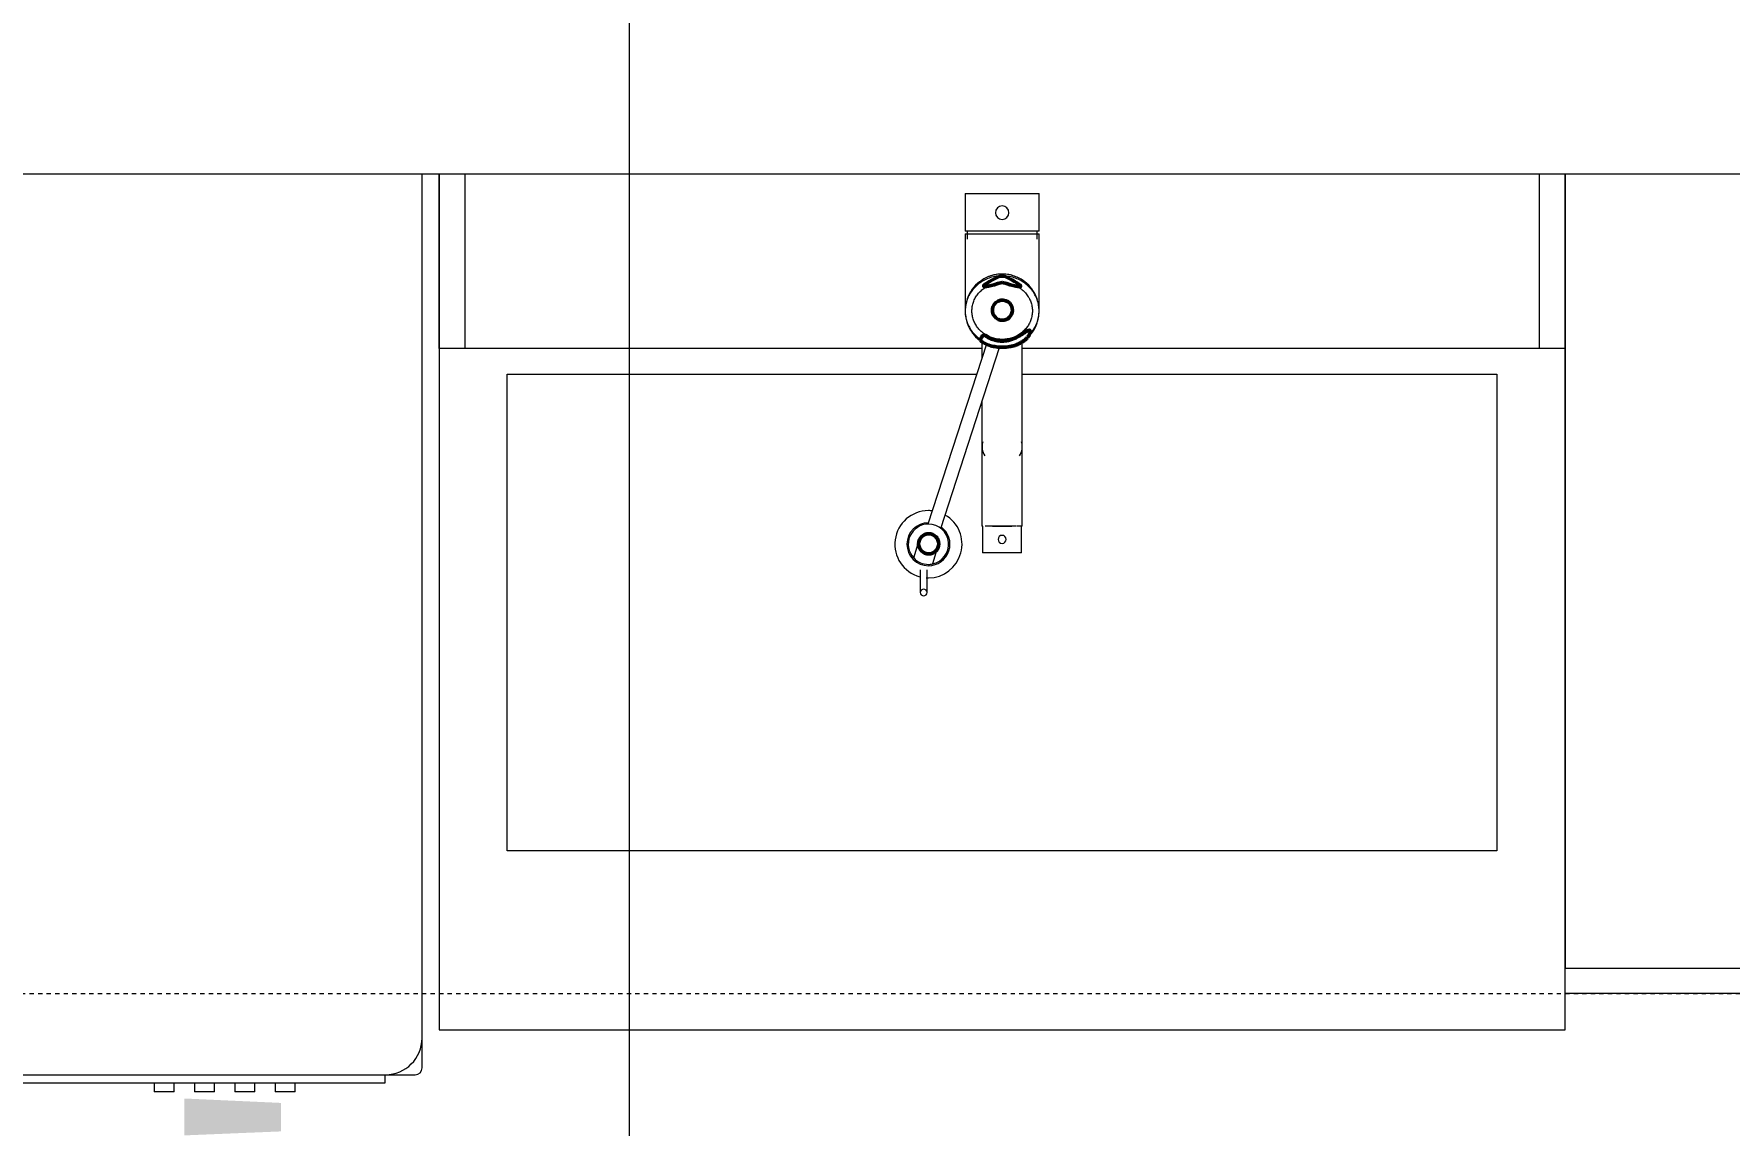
# Model space of a CAD drawing. Header units: inches. Extents: x -4266 to -1814, y 9706 to 12441.
# Drawn here: x -2236.85 to -2187.17, y 10645.98 to 10677.94 of the extents above; entities that cross this region are included whole.
import ezdxf

# ---------------------------------------------------------------- set-up
doc = ezdxf.new("R2010")
doc.units = ezdxf.units.IN
doc.header["$MEASUREMENT"] = 0
doc.linetypes.add('Dash', pattern=[0.25, 0.125, -0.125])
for name, color, linetype, lineweight in [('A-ANNO-DIMS', 211, 'Continuous', 9), ('A-ANNO-DIMS-96', 211, 'Continuous', 9), ('A-GENM-2', 7, 'Continuous', 9), ('A-GENM-3', 250, 'Continuous', 50), ('A-WALL-4', 10, 'Continuous', 13), ('P-SANR-FIXT-2', 7, 'Continuous', 9), ('Q-CASE-2', 7, 'Continuous', 9), ('Q-CASE-HDLN-1', 7, 'Dash', 9), ('Q-SPCQ-2', 7, 'Continuous', 9)]:
    doc.layers.add(name, color=color, linetype=linetype, lineweight=lineweight)
doc.styles.add('Century Gothic', font='ufonts.com_century-gothic.ttf', dxfattribs={"height": 9})
doc.dimstyles.new('OD__1_16__Tol__', dxfattribs={"dimscale": 12, "dimtxt": 9.397514, "dimasz": 1, "dimexe": 0.75, "dimexo": 0.5, "dimgap": 0.125, "dimtad": 1, "dimdec": 4, "dimrnd": 0.0625, "dimzin": 3, "dimdsep": 46, "dimlunit": 4, "dimtxsty": 'Century Gothic', "dimblk1": 'OBLIQUE', "dimblk2": 'OBLIQUE', "dimsah": 1, "dimcen": 0.09, "dimdle": 0.75, "dimazin": 0, "dimtfac": 1, "dimtdec": 4, "dimtix": 1, "dimtmove": 0, "dimatfit": 3, "dimfxl": 1, "dimtvp": 1, "dimtfill": 1, "dimfrac": 2, "dimtolj": 1, "dimtzin": 0, "dimarcsym": 2})

# ---------------------------------------------------------------- blocks, each defined once
blk = doc.blocks.new('DIMBLOCK19-FLOOR PLAN - 1ST FLOOR')
at = {"layer": 'A-ANNO-DIMS-96'}
for p, q in [((-2219.404, 10827.989), (-2219.404, 10415.789)), ((-2216.919, 10818.989), (-2228.404, 10818.989)), ((-2219.404, 10818.989), (-2216.919, 10818.989)), ((-2216.919, 10415.789), (-2228.404, 10415.789)), ((-2219.404, 10415.789), (-2216.919, 10415.789))]:
    blk.add_line(p, q, dxfattribs=at)
at = {"layer": 'A-ANNO-DIMS-96', "lineweight": 50}
for p, q in [((-2219.404, 10818.989), (-2225.404, 10824.989)), ((-2219.404, 10818.989), (-2213.404, 10812.989)), ((-2219.404, 10415.789), (-2225.404, 10421.789)), ((-2219.404, 10415.789), (-2213.404, 10409.789))]:
    blk.add_line(p, q, dxfattribs=at)
at = {"layer": 'A-ANNO-DIMS-96', "color": 0, "char_height": 9, "attachment_point": 1, "rotation": 90, "line_spacing_factor": 0.984502, "style": 'Century Gothic', "bg_fill": 3, "box_fill_scale": 1.25, "bg_fill_color": 256, "bg_fill_true_color": 13158600, "bg_fill_transparency": 0}
for s, insert, width in [('33\' - 7 3/16"', (-2232.44, 10583.156), 82.16113), ('403.2', (-2214.673, 10601.652), 37.76906)]:
    blk.add_mtext(s, dxfattribs=dict(at, insert=insert, width=width))
blk = doc.blocks.new('_Oblique')
at = {"color": 0, "linetype": 'ByBlock', "lineweight": -2}
blk.add_line((-0.5, -0.5), (0.5, 0.5), dxfattribs=at)

msp = doc.modelspace()

# ---------------------------------------------------------------- linework, layer by layer
at = {"layer": 'P-SANR-FIXT-2'}
for p, q in [((-2191.97491, 10648.76884), (-2191.97491, 10668.72465)), ((-2193.97491, 10667.97139), (-2193.97491, 10654.01558))]:
    msp.add_line(p, q, dxfattribs=at)
at = {"layer": 'Q-CASE-2'}
for p, q in [((-2192.72491, 10668.72465), (-2192.72491, 10673.82933)), ((-2191.97491, 10673.82933), (-2191.97491, 10668.72465)), ((-2191.97491, 10668.72465), (-2191.97491, 10673.82933)), ((-2191.97491, 10673.82933), (-2191.97491, 10650.57933)), ((-2170.97491, 10673.82933), (-2191.97491, 10673.82933)), ((-2191.97491, 10649.82933), (-2191.97491, 10650.57933)), ((-2191.97491, 10650.57933), (-2170.97491, 10650.57933)), ((-2170.97491, 10649.82933), (-2191.97491, 10649.82933))]:
    msp.add_line(p, q, dxfattribs=at)

# ---------------------------------------------------------------- dimensions: what is measured, and where the dimension line sits
at = {"layer": 'A-ANNO-DIMS'}
dim = msp.add_linear_dim(base=(-2219.40444, 10415.7894), p1=(-2210.91916, 10818.9894), p2=(-2210.91916, 10415.7894), angle=90, dimstyle='OD__1_16__Tol__', override={"dimpost": '<>\\X', "dimfxl": 403.2}, dxfattribs=at)
dim.commit()
dim.dimension.update_dxf_attribs({"geometry": 'DIMBLOCK19-FLOOR PLAN - 1ST FLOOR', "text_midpoint": (-2219.40444, 10617.3894)})

# ---------------------------------------------------------------- next in the draw order: linework, layer by layer
at = {"layer": 'A-GENM-2'}
for p, q in [((-2209.55758, 10673.2684), (-2209.55758, 10672.16545)), ((-2209.55758, 10673.2684), (-2207.39223, 10673.2684)), ((-2207.39223, 10672.16545), (-2207.39223, 10673.2684)), ((-2207.39223, 10672.16545), (-2209.55758, 10672.16545)), ((-2209.55758, 10672.08729), (-2209.55758, 10669.82351)), ((-2209.55758, 10672.08729), (-2207.39223, 10672.08729)), ((-2209.49853, 10672.16545), (-2209.49853, 10671.92495)), ((-2207.45129, 10671.92495), (-2207.45129, 10672.16545)), ((-2207.39223, 10669.82351), (-2207.39223, 10672.08729)), ((-2208.47491, 10670.70934), (-2208.47121, 10670.70927)), ((-2207.44089, 10670.14395), (-2207.44358, 10670.15297)), ((-2207.44089, 10670.14395), (-2207.44358, 10670.15297)), ((-2207.44089, 10670.14395), (-2207.44358, 10670.15297)), ((-2207.44089, 10670.14395), (-2207.44358, 10670.15297)), ((-2207.44089, 10670.14395), (-2207.44358, 10670.15297)), ((-2208.93695, 10668.85304), (-2210.65014, 10663.58039)), ((-2210.27638, 10663.45665), (-2208.55598, 10668.75151)), ((-2209.06546, 10668.8872), (-2209.06546, 10668.45754)), ((-2207.88436, 10663.5243), (-2207.88436, 10668.8872)), ((-2209.06546, 10667.19174), (-2209.06546, 10663.5243)), ((-2209.06546, 10665.84871), (-2209.06546, 10664.93158)), ((-2207.88436, 10664.93158), (-2207.88436, 10665.84871)), ((-2209.04534, 10663.5243), (-2209.06546, 10663.5243)), ((-2209.04577, 10663.5243), (-2209.04577, 10662.7369)), ((-2208.89249, 10663.5243), (-2208.97172, 10663.5243)), ((-2208.77018, 10663.5243), (-2208.87987, 10663.5243)), ((-2208.62775, 10663.5243), (-2208.76088, 10663.5243)), ((-2208.76034, 10663.5243), (-2208.62799, 10663.5243)), ((-2208.32705, 10663.5243), (-2208.62277, 10663.5243)), ((-2208.62266, 10663.5243), (-2208.32716, 10663.5243)), ((-2208.18893, 10663.5243), (-2208.32206, 10663.5243)), ((-2208.32182, 10663.5243), (-2208.18947, 10663.5243)), ((-2208.06995, 10663.5243), (-2208.17963, 10663.5243)), ((-2207.97809, 10663.5243), (-2208.05732, 10663.5243)), ((-2207.88436, 10663.5243), (-2207.96348, 10663.5243)), ((-2207.90404, 10662.7369), (-2207.90404, 10663.5243)), ((-2211.0671, 10662.59001), (-2210.93481, 10663.00916)), ((-2210.93481, 10663.00916), (-2210.8829, 10662.99278)), ((-2210.38467, 10662.83553), (-2210.51805, 10662.4129)), ((-2207.90404, 10662.7369), (-2209.04577, 10662.7369)), ((-2210.87286, 10662.24493), (-2210.87286, 10661.57979)), ((-2210.67601, 10661.57979), (-2210.67601, 10662.24493))]:
    msp.add_line(p, q, dxfattribs=at)
at = {"layer": 'A-GENM-2', "flags": 128}
for points in [[(-2208.47491, 10670.90619), (-2208.5182, 10670.90532), (-2208.56143, 10670.90273), (-2208.60452, 10670.8984), (-2208.6474, 10670.89236), (-2208.69, 10670.88461), (-2208.73226, 10670.87516), (-2208.77411, 10670.86403), (-2208.81548, 10670.85123), (-2208.85631, 10670.83679), (-2208.89652, 10670.82073), (-2208.93606, 10670.80307), (-2208.97487, 10670.78384), (-2209.01287, 10670.76308), (-2209.05001, 10670.74082), (-2209.08623, 10670.71709), (-2209.12148, 10670.69192), (-2209.15569, 10670.66537), (-2209.18881, 10670.63748), (-2209.22079, 10670.60828), (-2209.25157, 10670.57782), (-2209.28112, 10670.54616), (-2209.30937, 10670.51334), (-2209.33629, 10670.47942), (-2209.36183, 10670.44445), (-2209.38595, 10670.40849), (-2209.40861, 10670.37159), (-2209.42978, 10670.33381), (-2209.44943, 10670.29522), (-2209.46751, 10670.25587), (-2209.484, 10670.21583), (-2209.49889, 10670.17516), (-2209.50891, 10670.14395)], [(-2208.47491, 10670.90619), (-2208.5182, 10670.90532), (-2208.56143, 10670.90273), (-2208.60452, 10670.8984), (-2208.6474, 10670.89236), (-2208.69, 10670.88461), (-2208.73226, 10670.87516), (-2208.77411, 10670.86403), (-2208.81548, 10670.85123), (-2208.85631, 10670.83679), (-2208.89652, 10670.82073), (-2208.93606, 10670.80307), (-2208.97487, 10670.78384), (-2209.01287, 10670.76308), (-2209.05001, 10670.74082), (-2209.08623, 10670.71709)], [(-2208.47491, 10670.90619), (-2208.5182, 10670.90532), (-2208.56143, 10670.90273), (-2208.60452, 10670.8984), (-2208.6474, 10670.89236), (-2208.69, 10670.88461), (-2208.73226, 10670.87516), (-2208.77411, 10670.86403), (-2208.81548, 10670.85123), (-2208.85631, 10670.83679), (-2208.89652, 10670.82073), (-2208.93606, 10670.80307), (-2208.97487, 10670.78384), (-2209.01287, 10670.76308), (-2209.05001, 10670.74082), (-2209.08623, 10670.71709)], [(-2208.47491, 10670.90619), (-2208.5182, 10670.90532), (-2208.56143, 10670.90273), (-2208.60452, 10670.8984), (-2208.6474, 10670.89236), (-2208.69, 10670.88461), (-2208.73226, 10670.87516), (-2208.77411, 10670.86403), (-2208.81548, 10670.85123), (-2208.85631, 10670.83679), (-2208.89652, 10670.82073), (-2208.93606, 10670.80307), (-2208.97487, 10670.78384), (-2209.01287, 10670.76308), (-2209.05001, 10670.74082), (-2209.08623, 10670.71709)], [(-2208.47491, 10670.90619), (-2208.5182, 10670.90532), (-2208.56143, 10670.90273), (-2208.60452, 10670.8984), (-2208.6474, 10670.89236), (-2208.69, 10670.88461), (-2208.73226, 10670.87516), (-2208.77411, 10670.86403), (-2208.81548, 10670.85123), (-2208.85631, 10670.83679), (-2208.89652, 10670.82073), (-2208.93606, 10670.80307), (-2208.97487, 10670.78384), (-2209.01287, 10670.76308), (-2209.05001, 10670.74082), (-2209.08623, 10670.71709)], [(-2208.47491, 10670.90619), (-2208.5182, 10670.90532), (-2208.56143, 10670.90273), (-2208.60452, 10670.8984), (-2208.6474, 10670.89236), (-2208.69, 10670.88461), (-2208.73226, 10670.87516), (-2208.77411, 10670.86403), (-2208.81548, 10670.85123), (-2208.85631, 10670.83679), (-2208.89652, 10670.82073), (-2208.93606, 10670.80307), (-2208.97487, 10670.78384), (-2209.01287, 10670.76308), (-2209.05001, 10670.74082), (-2209.08623, 10670.71709)], [(-2207.44089, 10670.14395), (-2207.44358, 10670.15297), (-2207.45757, 10670.19395), (-2207.4732, 10670.23434), (-2207.49043, 10670.27407), (-2207.50924, 10670.31307), (-2207.52959, 10670.3513), (-2207.55145, 10670.38868), (-2207.57479, 10670.42516), (-2207.59957, 10670.46067), (-2207.62575, 10670.49516), (-2207.65328, 10670.52859), (-2207.68214, 10670.56088), (-2207.71226, 10670.59199), (-2207.7436, 10670.62187), (-2207.77611, 10670.65048), (-2207.80974, 10670.67776), (-2207.84443, 10670.70368), (-2207.88013, 10670.72819), (-2207.91679, 10670.75125), (-2207.95433, 10670.77282), (-2207.99271, 10670.79288), (-2208.03186, 10670.81139), (-2208.07172, 10670.82832), (-2208.11222, 10670.84364), (-2208.15331, 10670.85732), (-2208.19491, 10670.86936), (-2208.23695, 10670.87972), (-2208.27938, 10670.88839), (-2208.32212, 10670.89536), (-2208.3651, 10670.90061), (-2208.40826, 10670.90414), (-2208.45153, 10670.90594), (-2208.47491, 10670.90619)], [(-2207.84443, 10670.70368), (-2207.88013, 10670.72819), (-2207.91679, 10670.75125), (-2207.95433, 10670.77282), (-2207.99271, 10670.79288), (-2208.03186, 10670.81139), (-2208.07172, 10670.82832), (-2208.11222, 10670.84364), (-2208.15331, 10670.85732), (-2208.19491, 10670.86936), (-2208.23695, 10670.87972), (-2208.27938, 10670.88839), (-2208.32212, 10670.89536), (-2208.3651, 10670.90061), (-2208.40826, 10670.90414), (-2208.45153, 10670.90594), (-2208.47491, 10670.90619)], [(-2207.84443, 10670.70368), (-2207.88013, 10670.72819), (-2207.91679, 10670.75125), (-2207.95433, 10670.77282), (-2207.99271, 10670.79288), (-2208.03186, 10670.81139), (-2208.07172, 10670.82832), (-2208.11222, 10670.84364), (-2208.15331, 10670.85732), (-2208.19491, 10670.86936), (-2208.23695, 10670.87972), (-2208.27938, 10670.88839), (-2208.32212, 10670.89536), (-2208.3651, 10670.90061), (-2208.40826, 10670.90414), (-2208.45153, 10670.90594), (-2208.47491, 10670.90619)], [(-2207.84443, 10670.70368), (-2207.88013, 10670.72819), (-2207.91679, 10670.75125), (-2207.95433, 10670.77282), (-2207.99271, 10670.79288), (-2208.03186, 10670.81139), (-2208.07172, 10670.82832), (-2208.11222, 10670.84364), (-2208.15331, 10670.85732), (-2208.19491, 10670.86936), (-2208.23695, 10670.87972), (-2208.27938, 10670.88839), (-2208.32212, 10670.89536), (-2208.3651, 10670.90061), (-2208.40826, 10670.90414), (-2208.45153, 10670.90594), (-2208.47491, 10670.90619)], [(-2207.84443, 10670.70368), (-2207.88013, 10670.72819), (-2207.91679, 10670.75125), (-2207.95433, 10670.77282), (-2207.99271, 10670.79288), (-2208.03186, 10670.81139), (-2208.07172, 10670.82832), (-2208.11222, 10670.84364), (-2208.15331, 10670.85732), (-2208.19491, 10670.86936), (-2208.23695, 10670.87972), (-2208.27938, 10670.88839), (-2208.32212, 10670.89536), (-2208.3651, 10670.90061), (-2208.40826, 10670.90414), (-2208.45153, 10670.90594), (-2208.47491, 10670.90619)], [(-2207.84443, 10670.70368), (-2207.88013, 10670.72819), (-2207.91679, 10670.75125), (-2207.95433, 10670.77282), (-2207.99271, 10670.79288), (-2208.03186, 10670.81139), (-2208.07172, 10670.82832), (-2208.11222, 10670.84364), (-2208.15331, 10670.85732), (-2208.19491, 10670.86936), (-2208.23695, 10670.87972), (-2208.27938, 10670.88839), (-2208.32212, 10670.89536), (-2208.3651, 10670.90061), (-2208.40826, 10670.90414), (-2208.45153, 10670.90594), (-2208.47491, 10670.90619)], [(-2208.47491, 10670.85257), (-2208.51799, 10670.85175), (-2208.561, 10670.84931), (-2208.60388, 10670.84524), (-2208.64656, 10670.83955), (-2208.68898, 10670.83226), (-2208.73105, 10670.82336), (-2208.77273, 10670.81288), (-2208.81395, 10670.80082), (-2208.85464, 10670.78721), (-2208.89473, 10670.77207), (-2208.93417, 10670.75542), (-2208.97288, 10670.73728), (-2209.01082, 10670.71769), (-2209.04792, 10670.69666), (-2209.08412, 10670.67424), (-2209.11936, 10670.65045), (-2209.15358, 10670.62533), (-2209.18674, 10670.59893), (-2209.21877, 10670.57127), (-2209.24962, 10670.54241), (-2209.27925, 10670.51239), (-2209.30761, 10670.48125), (-2209.33464, 10670.44904), (-2209.3603, 10670.41582), (-2209.38455, 10670.38163), (-2209.40735, 10670.34653), (-2209.42866, 10670.31058), (-2209.44845, 10670.27382), (-2209.46667, 10670.23633), (-2209.4833, 10670.19816), (-2209.49831, 10670.15938), (-2209.51167, 10670.12004), (-2209.52337, 10670.08021), (-2209.53337, 10670.03996), (-2209.54167, 10669.99935), (-2209.54824, 10669.95845), (-2209.55308, 10669.91733), (-2209.55617, 10669.87605), (-2209.55752, 10669.83468), (-2209.55758, 10669.82351)], [(-2209.12148, 10670.69192), (-2209.15569, 10670.66537), (-2209.18881, 10670.63748), (-2209.22079, 10670.60828), (-2209.25157, 10670.57782), (-2209.28112, 10670.54616), (-2209.30937, 10670.51334), (-2209.33629, 10670.47942), (-2209.36183, 10670.44445), (-2209.38595, 10670.40849), (-2209.40861, 10670.37159), (-2209.42978, 10670.33381), (-2209.44943, 10670.29522), (-2209.46751, 10670.25587), (-2209.484, 10670.21583)], [(-2209.12148, 10670.69192), (-2209.15569, 10670.66537), (-2209.18881, 10670.63748), (-2209.22079, 10670.60828), (-2209.25157, 10670.57782), (-2209.28112, 10670.54616), (-2209.30937, 10670.51334), (-2209.33629, 10670.47942), (-2209.36183, 10670.44445), (-2209.38595, 10670.40849), (-2209.40861, 10670.37159), (-2209.42978, 10670.33381), (-2209.44943, 10670.29522), (-2209.46751, 10670.25587), (-2209.484, 10670.21583)], [(-2209.12148, 10670.69192), (-2209.15569, 10670.66537), (-2209.18881, 10670.63748), (-2209.22079, 10670.60828), (-2209.25157, 10670.57782), (-2209.28112, 10670.54616), (-2209.30937, 10670.51334), (-2209.33629, 10670.47942), (-2209.36183, 10670.44445), (-2209.38595, 10670.40849), (-2209.40861, 10670.37159), (-2209.42978, 10670.33381), (-2209.44943, 10670.29522), (-2209.46751, 10670.25587), (-2209.484, 10670.21583)], [(-2209.12148, 10670.69192), (-2209.15569, 10670.66537), (-2209.18881, 10670.63748), (-2209.22079, 10670.60828), (-2209.25157, 10670.57782), (-2209.28112, 10670.54616), (-2209.30937, 10670.51334), (-2209.33629, 10670.47942), (-2209.36183, 10670.44445), (-2209.38595, 10670.40849), (-2209.40861, 10670.37159), (-2209.42978, 10670.33381), (-2209.44943, 10670.29522), (-2209.46751, 10670.25587), (-2209.484, 10670.21583)], [(-2209.12148, 10670.69192), (-2209.15569, 10670.66537), (-2209.18881, 10670.63748), (-2209.22079, 10670.60828), (-2209.25157, 10670.57782), (-2209.28112, 10670.54616), (-2209.30937, 10670.51334), (-2209.33629, 10670.47942), (-2209.36183, 10670.44445), (-2209.38595, 10670.40849), (-2209.40861, 10670.37159), (-2209.42978, 10670.33381), (-2209.44943, 10670.29522), (-2209.46751, 10670.25587), (-2209.484, 10670.21583)], [(-2209.36073, 10669.82351), (-2209.36004, 10669.85657), (-2209.35794, 10669.88957), (-2209.35445, 10669.92247), (-2209.34957, 10669.95522), (-2209.3433, 10669.98777), (-2209.33566, 10670.02006), (-2209.32666, 10670.05206), (-2209.31631, 10670.0837), (-2209.30462, 10670.11495), (-2209.29161, 10670.14574), (-2209.2773, 10670.17604), (-2209.26171, 10670.20579), (-2209.24487, 10670.23494), (-2209.22679, 10670.26346), (-2209.20751, 10670.29129), (-2209.18704, 10670.31839), (-2209.16544, 10670.34471), (-2209.14271, 10670.37022), (-2209.11891, 10670.39487), (-2209.09407, 10670.41861), (-2209.06822, 10670.44141), (-2209.04141, 10670.46324), (-2209.01368, 10670.48405), (-2208.98507, 10670.5038), (-2208.95562, 10670.52248), (-2208.92539, 10670.54003), (-2208.89442, 10670.55644), (-2208.86277, 10670.57168), (-2208.83048, 10670.58571), (-2208.7976, 10670.59851), (-2208.76419, 10670.61007), (-2208.73031, 10670.62036), (-2208.696, 10670.62937), (-2208.66133, 10670.63707), (-2208.62636, 10670.64346), (-2208.59113, 10670.64852), (-2208.55571, 10670.65225), (-2208.52016, 10670.65463), (-2208.48453, 10670.65567), (-2208.47491, 10670.65572)], [(-2207.39223, 10669.82351), (-2207.39311, 10669.86489), (-2207.39573, 10669.9062), (-2207.4001, 10669.94737), (-2207.4062, 10669.98834), (-2207.41404, 10670.02903), (-2207.42358, 10670.06939), (-2207.43482, 10670.10934), (-2207.44774, 10670.14881), (-2207.4623, 10670.18775), (-2207.4785, 10670.22609), (-2207.4963, 10670.26377), (-2207.51566, 10670.30073), (-2207.53656, 10670.33691), (-2207.55896, 10670.37224), (-2207.58283, 10670.40668), (-2207.60811, 10670.44017), (-2207.63478, 10670.47266), (-2207.66278, 10670.50409), (-2207.69207, 10670.53442), (-2207.7226, 10670.5636), (-2207.75432, 10670.59159), (-2207.78718, 10670.61833), (-2207.82112, 10670.6438), (-2207.85609, 10670.66795), (-2207.89204, 10670.69074), (-2207.9289, 10670.71215), (-2207.96661, 10670.73214), (-2208.00513, 10670.75067), (-2208.04438, 10670.76773), (-2208.0843, 10670.78328), (-2208.12483, 10670.7973), (-2208.16591, 10670.80978), (-2208.20747, 10670.82069), (-2208.24945, 10670.83001), (-2208.29178, 10670.83774), (-2208.33439, 10670.84387), (-2208.37722, 10670.84837), (-2208.42021, 10670.85125), (-2208.46328, 10670.85251), (-2208.47491, 10670.85257)], [(-2208.47491, 10670.65572), (-2208.43927, 10670.65504), (-2208.40369, 10670.65302), (-2208.36823, 10670.64966), (-2208.33294, 10670.64496), (-2208.29789, 10670.63893), (-2208.26314, 10670.63158), (-2208.22873, 10670.62292), (-2208.19472, 10670.61298), (-2208.16118, 10670.60176), (-2208.12816, 10670.58929), (-2208.0957, 10670.57558), (-2208.06387, 10670.56067), (-2208.03271, 10670.54458), (-2208.00228, 10670.52733), (-2207.97262, 10670.50895), (-2207.94377, 10670.48948), (-2207.9158, 10670.46896), (-2207.88874, 10670.4474), (-2207.86262, 10670.42486), (-2207.83751, 10670.40136), (-2207.81342, 10670.37696), (-2207.7904, 10670.35168), (-2207.76849, 10670.32557), (-2207.74772, 10670.29868), (-2207.72811, 10670.27104), (-2207.70971, 10670.2427), (-2207.69252, 10670.21372), (-2207.67659, 10670.18412), (-2207.66194, 10670.15397), (-2207.64858, 10670.1233), (-2207.63653, 10670.09218), (-2207.62582, 10670.06064), (-2207.61645, 10670.02873), (-2207.60844, 10669.99651), (-2207.6018, 10669.96403), (-2207.59655, 10669.93133), (-2207.59268, 10669.89846), (-2207.59021, 10669.86548), (-2207.58913, 10669.83244), (-2207.58908, 10669.82351)], [(-2207.45757, 10670.19395), (-2207.4732, 10670.23434), (-2207.49043, 10670.27407), (-2207.50924, 10670.31307), (-2207.52959, 10670.3513), (-2207.55145, 10670.38868), (-2207.57479, 10670.42516), (-2207.59957, 10670.46067), (-2207.62575, 10670.49516), (-2207.65328, 10670.52859), (-2207.68214, 10670.56088), (-2207.71226, 10670.59199), (-2207.7436, 10670.62187), (-2207.77611, 10670.65048), (-2207.80974, 10670.67776)], [(-2207.45757, 10670.19395), (-2207.4732, 10670.23434), (-2207.49043, 10670.27407), (-2207.50924, 10670.31307), (-2207.52959, 10670.3513), (-2207.55145, 10670.38868), (-2207.57479, 10670.42516), (-2207.59957, 10670.46067), (-2207.62575, 10670.49516), (-2207.65328, 10670.52859), (-2207.68214, 10670.56088), (-2207.71226, 10670.59199), (-2207.7436, 10670.62187), (-2207.77611, 10670.65048), (-2207.80974, 10670.67776)], [(-2207.45757, 10670.19395), (-2207.4732, 10670.23434), (-2207.49043, 10670.27407), (-2207.50924, 10670.31307), (-2207.52959, 10670.3513), (-2207.55145, 10670.38868), (-2207.57479, 10670.42516), (-2207.59957, 10670.46067), (-2207.62575, 10670.49516), (-2207.65328, 10670.52859), (-2207.68214, 10670.56088), (-2207.71226, 10670.59199), (-2207.7436, 10670.62187), (-2207.77611, 10670.65048), (-2207.80974, 10670.67776)], [(-2207.45757, 10670.19395), (-2207.4732, 10670.23434), (-2207.49043, 10670.27407), (-2207.50924, 10670.31307), (-2207.52959, 10670.3513), (-2207.55145, 10670.38868), (-2207.57479, 10670.42516), (-2207.59957, 10670.46067), (-2207.62575, 10670.49516), (-2207.65328, 10670.52859), (-2207.68214, 10670.56088), (-2207.71226, 10670.59199), (-2207.7436, 10670.62187), (-2207.77611, 10670.65048), (-2207.80974, 10670.67776)], [(-2207.45757, 10670.19395), (-2207.4732, 10670.23434), (-2207.49043, 10670.27407), (-2207.50924, 10670.31307), (-2207.52959, 10670.3513), (-2207.55145, 10670.38868), (-2207.57479, 10670.42516), (-2207.59957, 10670.46067), (-2207.62575, 10670.49516), (-2207.65328, 10670.52859), (-2207.68214, 10670.56088), (-2207.71226, 10670.59199), (-2207.7436, 10670.62187), (-2207.77611, 10670.65048), (-2207.80974, 10670.67776)], [(-2209.52371, 10670.09221), (-2209.53362, 10670.05005), (-2209.54183, 10670.00753), (-2209.54834, 10669.96472), (-2209.55312, 10669.92168), (-2209.55619, 10669.87849), (-2209.55752, 10669.8352), (-2209.55712, 10669.7919), (-2209.55499, 10669.74865), (-2209.55114, 10669.70552), (-2209.54556, 10669.66257), (-2209.53826, 10669.61989), (-2209.52927, 10669.57753), (-2209.51859, 10669.53556), (-2209.50624, 10669.49405), (-2209.49224, 10669.45308), (-2209.47661, 10669.41269), (-2209.45938, 10669.37296), (-2209.44058, 10669.33395), (-2209.42023, 10669.29573), (-2209.39837, 10669.25835), (-2209.37503, 10669.22187), (-2209.35025, 10669.18636), (-2209.32407, 10669.15186), (-2209.29653, 10669.11844), (-2209.26768, 10669.08615), (-2209.23756, 10669.05504), (-2209.20622, 10669.02515), (-2209.17371, 10668.99655), (-2209.14008, 10668.96927)], [(-2209.52371, 10670.09221), (-2209.53362, 10670.05005), (-2209.54183, 10670.00753), (-2209.54834, 10669.96472), (-2209.55312, 10669.92168), (-2209.55619, 10669.87849), (-2209.55752, 10669.8352), (-2209.55712, 10669.7919), (-2209.55499, 10669.74865), (-2209.55114, 10669.70552), (-2209.54556, 10669.66257), (-2209.53826, 10669.61989), (-2209.52927, 10669.57753), (-2209.51859, 10669.53556), (-2209.50624, 10669.49405)], [(-2209.52371, 10670.09221), (-2209.53362, 10670.05005), (-2209.54183, 10670.00753), (-2209.54834, 10669.96472), (-2209.55312, 10669.92168), (-2209.55619, 10669.87849), (-2209.55752, 10669.8352), (-2209.55712, 10669.7919), (-2209.55499, 10669.74865), (-2209.55114, 10669.70552), (-2209.54556, 10669.66257), (-2209.53826, 10669.61989), (-2209.52927, 10669.57753), (-2209.51859, 10669.53556), (-2209.50624, 10669.49405)], [(-2209.52371, 10670.09221), (-2209.53362, 10670.05005), (-2209.54183, 10670.00753), (-2209.54834, 10669.96472), (-2209.55312, 10669.92168), (-2209.55619, 10669.87849), (-2209.55752, 10669.8352), (-2209.55712, 10669.7919), (-2209.55499, 10669.74865), (-2209.55114, 10669.70552), (-2209.54556, 10669.66257), (-2209.53826, 10669.61989), (-2209.52927, 10669.57753), (-2209.51859, 10669.53556), (-2209.50624, 10669.49405)], [(-2209.52371, 10670.09221), (-2209.53362, 10670.05005), (-2209.54183, 10670.00753), (-2209.54834, 10669.96472), (-2209.55312, 10669.92168), (-2209.55619, 10669.87849), (-2209.55752, 10669.8352), (-2209.55712, 10669.7919), (-2209.55499, 10669.74865), (-2209.55114, 10669.70552), (-2209.54556, 10669.66257), (-2209.53826, 10669.61989), (-2209.52927, 10669.57753), (-2209.51859, 10669.53556), (-2209.50624, 10669.49405)], [(-2209.52371, 10670.09221), (-2209.53362, 10670.05005), (-2209.54183, 10670.00753), (-2209.54834, 10669.96472), (-2209.55312, 10669.92168), (-2209.55619, 10669.87849), (-2209.55752, 10669.8352), (-2209.55712, 10669.7919), (-2209.55499, 10669.74865), (-2209.55114, 10669.70552), (-2209.54556, 10669.66257), (-2209.53826, 10669.61989), (-2209.52927, 10669.57753), (-2209.51859, 10669.53556), (-2209.50624, 10669.49405)], [(-2207.45093, 10669.47186), (-2207.43769, 10669.51309), (-2207.4261, 10669.55482), (-2207.4162, 10669.59698), (-2207.40798, 10669.63949), (-2207.40148, 10669.68231), (-2207.39669, 10669.72535), (-2207.39363, 10669.76854), (-2207.39229, 10669.81182), (-2207.39269, 10669.85513), (-2207.39482, 10669.89838), (-2207.39868, 10669.94151), (-2207.40426, 10669.98445), (-2207.41155, 10670.02714), (-2207.42054, 10670.0695), (-2207.43123, 10670.11147)], [(-2207.43769, 10669.51309), (-2207.4261, 10669.55482), (-2207.4162, 10669.59698), (-2207.40798, 10669.63949), (-2207.40148, 10669.68231), (-2207.39669, 10669.72535), (-2207.39363, 10669.76854), (-2207.39229, 10669.81182), (-2207.39269, 10669.85513), (-2207.39482, 10669.89838), (-2207.39868, 10669.94151), (-2207.40426, 10669.98445), (-2207.41155, 10670.02714), (-2207.42054, 10670.0695), (-2207.43123, 10670.11147)], [(-2207.43769, 10669.51309), (-2207.4261, 10669.55482), (-2207.4162, 10669.59698), (-2207.40798, 10669.63949), (-2207.40148, 10669.68231), (-2207.39669, 10669.72535), (-2207.39363, 10669.76854), (-2207.39229, 10669.81182), (-2207.39269, 10669.85513), (-2207.39482, 10669.89838), (-2207.39868, 10669.94151), (-2207.40426, 10669.98445), (-2207.41155, 10670.02714), (-2207.42054, 10670.0695), (-2207.43123, 10670.11147)], [(-2207.43769, 10669.51309), (-2207.4261, 10669.55482), (-2207.4162, 10669.59698), (-2207.40798, 10669.63949), (-2207.40148, 10669.68231), (-2207.39669, 10669.72535), (-2207.39363, 10669.76854), (-2207.39229, 10669.81182), (-2207.39269, 10669.85513), (-2207.39482, 10669.89838), (-2207.39868, 10669.94151), (-2207.40426, 10669.98445), (-2207.41155, 10670.02714), (-2207.42054, 10670.0695), (-2207.43123, 10670.11147)], [(-2207.43769, 10669.51309), (-2207.4261, 10669.55482), (-2207.4162, 10669.59698), (-2207.40798, 10669.63949), (-2207.40148, 10669.68231), (-2207.39669, 10669.72535), (-2207.39363, 10669.76854), (-2207.39229, 10669.81182), (-2207.39269, 10669.85513), (-2207.39482, 10669.89838), (-2207.39868, 10669.94151), (-2207.40426, 10669.98445), (-2207.41155, 10670.02714), (-2207.42054, 10670.0695), (-2207.43123, 10670.11147)], [(-2207.43769, 10669.51309), (-2207.4261, 10669.55482), (-2207.4162, 10669.59698), (-2207.40798, 10669.63949), (-2207.40148, 10669.68231), (-2207.39669, 10669.72535), (-2207.39363, 10669.76854), (-2207.39229, 10669.81182), (-2207.39269, 10669.85513), (-2207.39482, 10669.89838), (-2207.39868, 10669.94151), (-2207.40426, 10669.98445), (-2207.41155, 10670.02714), (-2207.42054, 10670.0695), (-2207.43123, 10670.11147)], [(-2209.55758, 10669.82351), (-2209.55671, 10669.78214), (-2209.55408, 10669.74083), (-2209.54972, 10669.69965), (-2209.54361, 10669.65869), (-2209.53578, 10669.61799), (-2209.52623, 10669.57764), (-2209.51499, 10669.53769), (-2209.50208, 10669.49821), (-2209.48751, 10669.45927), (-2209.47132, 10669.42093), (-2209.45352, 10669.38325), (-2209.43415, 10669.3463), (-2209.41325, 10669.31012), (-2209.39085, 10669.27478), (-2209.36699, 10669.24034), (-2209.3417, 10669.20685), (-2209.31503, 10669.17437), (-2209.28703, 10669.14294), (-2209.25774, 10669.11261), (-2209.22722, 10669.08343), (-2209.1955, 10669.05544), (-2209.16264, 10669.0287), (-2209.1287, 10669.00323), (-2209.09372, 10668.97908)], [(-2209.49224, 10669.45308), (-2209.47661, 10669.41269), (-2209.45938, 10669.37296), (-2209.44058, 10669.33395), (-2209.42023, 10669.29573), (-2209.39837, 10669.25835), (-2209.37503, 10669.22187), (-2209.35025, 10669.18636), (-2209.32407, 10669.15186), (-2209.29653, 10669.11844), (-2209.26768, 10669.08615), (-2209.23756, 10669.05504), (-2209.20622, 10669.02515), (-2209.17371, 10668.99655), (-2209.14008, 10668.96927)], [(-2209.49224, 10669.45308), (-2209.47661, 10669.41269), (-2209.45938, 10669.37296), (-2209.44058, 10669.33395), (-2209.42023, 10669.29573), (-2209.39837, 10669.25835), (-2209.37503, 10669.22187), (-2209.35025, 10669.18636), (-2209.32407, 10669.15186), (-2209.29653, 10669.11844), (-2209.26768, 10669.08615), (-2209.23756, 10669.05504), (-2209.20622, 10669.02515), (-2209.17371, 10668.99655), (-2209.14008, 10668.96927)], [(-2209.49224, 10669.45308), (-2209.47661, 10669.41269), (-2209.45938, 10669.37296), (-2209.44058, 10669.33395), (-2209.42023, 10669.29573), (-2209.39837, 10669.25835), (-2209.37503, 10669.22187), (-2209.35025, 10669.18636), (-2209.32407, 10669.15186), (-2209.29653, 10669.11844), (-2209.26768, 10669.08615), (-2209.23756, 10669.05504), (-2209.20622, 10669.02515), (-2209.17371, 10668.99655), (-2209.14008, 10668.96927)], [(-2209.49224, 10669.45308), (-2209.47661, 10669.41269), (-2209.45938, 10669.37296), (-2209.44058, 10669.33395), (-2209.42023, 10669.29573), (-2209.39837, 10669.25835), (-2209.37503, 10669.22187), (-2209.35025, 10669.18636), (-2209.32407, 10669.15186), (-2209.29653, 10669.11844), (-2209.26768, 10669.08615), (-2209.23756, 10669.05504), (-2209.20622, 10669.02515), (-2209.17371, 10668.99655), (-2209.14008, 10668.96927)], [(-2209.49224, 10669.45308), (-2209.47661, 10669.41269), (-2209.45938, 10669.37296), (-2209.44058, 10669.33395), (-2209.42023, 10669.29573), (-2209.39837, 10669.25835), (-2209.37503, 10669.22187), (-2209.35025, 10669.18636), (-2209.32407, 10669.15186), (-2209.29653, 10669.11844), (-2209.26768, 10669.08615), (-2209.23756, 10669.05504), (-2209.20622, 10669.02515), (-2209.17371, 10668.99655), (-2209.14008, 10668.96927)], [(-2208.47491, 10668.99131), (-2208.51055, 10668.99198), (-2208.54612, 10668.99401), (-2208.58159, 10668.99737), (-2208.61687, 10669.00207), (-2208.65192, 10669.0081), (-2208.68668, 10669.01545), (-2208.72109, 10669.02411), (-2208.75509, 10669.03405), (-2208.78863, 10669.04527), (-2208.82166, 10669.05774), (-2208.85411, 10669.07144), (-2208.88595, 10669.08636), (-2208.9171, 10669.10245), (-2208.94754, 10669.1197), (-2208.9772, 10669.13807), (-2209.00604, 10669.15754), (-2209.03401, 10669.17807), (-2209.06108, 10669.19962), (-2209.08719, 10669.22217), (-2209.11231, 10669.24566), (-2209.13639, 10669.27007), (-2209.15941, 10669.29535), (-2209.18132, 10669.32145), (-2209.2021, 10669.34835), (-2209.2217, 10669.37599), (-2209.24011, 10669.40432), (-2209.25729, 10669.43331), (-2209.27322, 10669.46291), (-2209.28788, 10669.49306), (-2209.30124, 10669.52372), (-2209.31329, 10669.55485), (-2209.324, 10669.58639), (-2209.33337, 10669.61829), (-2209.34138, 10669.65051), (-2209.34801, 10669.683), (-2209.35327, 10669.7157), (-2209.35713, 10669.74857), (-2209.35961, 10669.78155), (-2209.36068, 10669.81459), (-2209.36073, 10669.82351)], [(-2207.58908, 10669.82351), (-2207.58978, 10669.79046), (-2207.59188, 10669.75746), (-2207.59537, 10669.72456), (-2207.60025, 10669.69181), (-2207.60651, 10669.65926), (-2207.61415, 10669.62696), (-2207.62315, 10669.59497), (-2207.63351, 10669.56332), (-2207.64519, 10669.53208), (-2207.6582, 10669.50129), (-2207.67251, 10669.47099), (-2207.6881, 10669.44124), (-2207.70495, 10669.41209), (-2207.72303, 10669.38357), (-2207.74231, 10669.35574), (-2207.76277, 10669.32864), (-2207.78438, 10669.30231), (-2207.8071, 10669.27681), (-2207.8309, 10669.25216), (-2207.85575, 10669.22842), (-2207.88159, 10669.20561), (-2207.9084, 10669.18379), (-2207.93614, 10669.16298), (-2207.96475, 10669.14322), (-2207.99419, 10669.12455), (-2208.02442, 10669.10699), (-2208.05539, 10669.09059), (-2208.08705, 10669.07535), (-2208.11934, 10669.06132), (-2208.15222, 10669.04851), (-2208.18562, 10669.03695), (-2208.21951, 10669.02666), (-2208.25381, 10669.01766), (-2208.28848, 10669.00996), (-2208.32346, 10669.00357), (-2208.35869, 10668.99851), (-2208.39411, 10668.99478), (-2208.42966, 10668.9924), (-2208.46529, 10668.99136), (-2208.47491, 10668.99131)], [(-2207.72903, 10669.03875), (-2207.69824, 10669.06921), (-2207.6687, 10669.10087), (-2207.64045, 10669.13368), (-2207.61353, 10669.16761), (-2207.58799, 10669.20258), (-2207.56387, 10669.23854), (-2207.5412, 10669.27544), (-2207.52003, 10669.31322), (-2207.50039, 10669.35181), (-2207.48231, 10669.39116), (-2207.46581, 10669.4312)], [(-2207.72903, 10669.03875), (-2207.69824, 10669.06921), (-2207.6687, 10669.10087), (-2207.64045, 10669.13368), (-2207.61353, 10669.16761), (-2207.58799, 10669.20258), (-2207.56387, 10669.23854), (-2207.5412, 10669.27544), (-2207.52003, 10669.31322), (-2207.50039, 10669.35181), (-2207.48231, 10669.39116), (-2207.46581, 10669.4312)], [(-2207.72903, 10669.03875), (-2207.69824, 10669.06921), (-2207.6687, 10669.10087), (-2207.64045, 10669.13368), (-2207.61353, 10669.16761), (-2207.58799, 10669.20258), (-2207.56387, 10669.23854), (-2207.5412, 10669.27544), (-2207.52003, 10669.31322), (-2207.50039, 10669.35181), (-2207.48231, 10669.39116), (-2207.46581, 10669.4312)], [(-2207.72903, 10669.03875), (-2207.69824, 10669.06921), (-2207.6687, 10669.10087), (-2207.64045, 10669.13368), (-2207.61353, 10669.16761), (-2207.58799, 10669.20258), (-2207.56387, 10669.23854), (-2207.5412, 10669.27544), (-2207.52003, 10669.31322), (-2207.50039, 10669.35181), (-2207.48231, 10669.39116), (-2207.46581, 10669.4312)], [(-2207.72903, 10669.03875), (-2207.69824, 10669.06921), (-2207.6687, 10669.10087), (-2207.64045, 10669.13368), (-2207.61353, 10669.16761), (-2207.58799, 10669.20258), (-2207.56387, 10669.23854), (-2207.5412, 10669.27544), (-2207.52003, 10669.31322), (-2207.50039, 10669.35181), (-2207.48231, 10669.39116), (-2207.46581, 10669.4312)], [(-2207.72903, 10669.03875), (-2207.69824, 10669.06921), (-2207.6687, 10669.10087), (-2207.64045, 10669.13368), (-2207.61353, 10669.16761), (-2207.58799, 10669.20258), (-2207.56387, 10669.23854), (-2207.5412, 10669.27544), (-2207.52003, 10669.31322), (-2207.50039, 10669.35181), (-2207.48231, 10669.39116), (-2207.46581, 10669.4312)], [(-2207.67056, 10669.13464), (-2207.64221, 10669.16578), (-2207.61518, 10669.19799), (-2207.58952, 10669.23121), (-2207.56526, 10669.2654), (-2207.54246, 10669.3005), (-2207.52115, 10669.33645), (-2207.50137, 10669.3732), (-2207.48315, 10669.41069), (-2207.46652, 10669.44886), (-2207.45151, 10669.48765), (-2207.43814, 10669.52699), (-2207.42645, 10669.56681), (-2207.41644, 10669.60707), (-2207.40815, 10669.64767), (-2207.40158, 10669.68857), (-2207.39674, 10669.7297), (-2207.39364, 10669.77098), (-2207.39229, 10669.81234), (-2207.39223, 10669.82351)], [(-2208.47491, 10668.94993), (-2208.51055, 10668.9506), (-2208.54612, 10668.95262), (-2208.58159, 10668.95599), (-2208.61687, 10668.96069), (-2208.65192, 10668.96672), (-2208.68668, 10668.97407), (-2208.72109, 10668.98272), (-2208.75509, 10668.99267), (-2208.78863, 10669.00389), (-2208.82166, 10669.01636), (-2208.85411, 10669.03006), (-2208.88595, 10669.04497), (-2208.9171, 10669.06107), (-2208.94754, 10669.07832), (-2208.97153, 10669.09306)], [(-2208.0564, 10669.04869), (-2208.08808, 10669.0335), (-2208.12039, 10669.0195), (-2208.15329, 10669.00674), (-2208.18671, 10668.99522), (-2208.22061, 10668.98497), (-2208.25493, 10668.97601), (-2208.28961, 10668.96835), (-2208.32459, 10668.962), (-2208.35983, 10668.95698), (-2208.39525, 10668.9533), (-2208.43081, 10668.95096), (-2208.46644, 10668.94997), (-2208.47491, 10668.94993)], [(-2208.01375, 10668.84396), (-2207.97495, 10668.86318), (-2207.93695, 10668.88395), (-2207.8998, 10668.90621), (-2207.86358, 10668.92994)], [(-2208.01375, 10668.84396), (-2207.97495, 10668.86318), (-2207.93695, 10668.88395), (-2207.8998, 10668.90621), (-2207.86358, 10668.92994)], [(-2208.01375, 10668.84396), (-2207.97495, 10668.86318), (-2207.93695, 10668.88395), (-2207.8998, 10668.90621), (-2207.86358, 10668.92994)], [(-2208.01375, 10668.84396), (-2207.97495, 10668.86318), (-2207.93695, 10668.88395), (-2207.8998, 10668.90621), (-2207.86358, 10668.92994)], [(-2208.01375, 10668.84396), (-2207.97495, 10668.86318), (-2207.93695, 10668.88395), (-2207.8998, 10668.90621), (-2207.86358, 10668.92994)], [(-2208.01375, 10668.84396), (-2207.97495, 10668.86318), (-2207.93695, 10668.88395), (-2207.8998, 10668.90621), (-2207.86358, 10668.92994)], [(-2208.98193, 10668.87287), (-2208.94339, 10668.85438), (-2208.90412, 10668.83738), (-2208.86417, 10668.82187), (-2208.82362, 10668.8079), (-2208.78253, 10668.79548), (-2208.74095, 10668.78462), (-2208.69896, 10668.77535), (-2208.65662, 10668.76767), (-2208.614, 10668.7616), (-2208.57116, 10668.75715), (-2208.52817, 10668.75432), (-2208.4851, 10668.75312), (-2208.47491, 10668.75308)], [(-2208.91795, 10668.83564), (-2208.8781, 10668.81871), (-2208.83759, 10668.80339), (-2208.79651, 10668.7897), (-2208.75491, 10668.77767), (-2208.71286, 10668.76731), (-2208.67043, 10668.75864), (-2208.62769, 10668.75167), (-2208.58471, 10668.74642), (-2208.54155, 10668.74289), (-2208.49828, 10668.74109), (-2208.47491, 10668.74084)], [(-2208.91795, 10668.83564), (-2208.8781, 10668.81871), (-2208.83759, 10668.80339), (-2208.79651, 10668.7897), (-2208.75491, 10668.77767), (-2208.71286, 10668.76731), (-2208.67043, 10668.75864), (-2208.62769, 10668.75167), (-2208.58471, 10668.74642), (-2208.54155, 10668.74289), (-2208.49828, 10668.74109), (-2208.47491, 10668.74084)], [(-2208.91795, 10668.83564), (-2208.8781, 10668.81871), (-2208.83759, 10668.80339), (-2208.79651, 10668.7897), (-2208.75491, 10668.77767), (-2208.71286, 10668.76731), (-2208.67043, 10668.75864), (-2208.62769, 10668.75167), (-2208.58471, 10668.74642), (-2208.54155, 10668.74289), (-2208.49828, 10668.74109), (-2208.47491, 10668.74084)], [(-2208.91795, 10668.83564), (-2208.8781, 10668.81871), (-2208.83759, 10668.80339), (-2208.79651, 10668.7897), (-2208.75491, 10668.77767), (-2208.71286, 10668.76731), (-2208.67043, 10668.75864), (-2208.62769, 10668.75167), (-2208.58471, 10668.74642), (-2208.54155, 10668.74289), (-2208.49828, 10668.74109), (-2208.47491, 10668.74084)], [(-2208.91795, 10668.83564), (-2208.8781, 10668.81871), (-2208.83759, 10668.80339), (-2208.79651, 10668.7897), (-2208.75491, 10668.77767), (-2208.71286, 10668.76731), (-2208.67043, 10668.75864), (-2208.62769, 10668.75167), (-2208.58471, 10668.74642), (-2208.54155, 10668.74289), (-2208.49828, 10668.74109), (-2208.47491, 10668.74084)], [(-2208.91795, 10668.83564), (-2208.8781, 10668.81871), (-2208.83759, 10668.80339), (-2208.79651, 10668.7897), (-2208.75491, 10668.77767), (-2208.71286, 10668.76731), (-2208.67043, 10668.75864), (-2208.62769, 10668.75167), (-2208.58471, 10668.74642), (-2208.54155, 10668.74289), (-2208.49828, 10668.74109), (-2208.47491, 10668.74084)], [(-2208.47491, 10668.75308), (-2208.43183, 10668.75389), (-2208.38881, 10668.75634), (-2208.34593, 10668.7604), (-2208.30325, 10668.76609), (-2208.26084, 10668.77339), (-2208.21876, 10668.78228), (-2208.17708, 10668.79277), (-2208.13587, 10668.80482), (-2208.09518, 10668.81843), (-2208.05509, 10668.83357), (-2208.01565, 10668.85022), (-2207.97693, 10668.86836), (-2207.96804, 10668.87279)], [(-2208.47491, 10668.74084), (-2208.43161, 10668.7417), (-2208.38839, 10668.7443), (-2208.3453, 10668.74862), (-2208.30242, 10668.75467), (-2208.25981, 10668.76242), (-2208.21755, 10668.77187), (-2208.1757, 10668.783), (-2208.13433, 10668.7958), (-2208.09351, 10668.81024), (-2208.05329, 10668.8263)], [(-2208.47491, 10668.74084), (-2208.43161, 10668.7417), (-2208.38839, 10668.7443), (-2208.3453, 10668.74862), (-2208.30242, 10668.75467), (-2208.25981, 10668.76242), (-2208.21755, 10668.77187), (-2208.1757, 10668.783), (-2208.13433, 10668.7958), (-2208.09351, 10668.81024), (-2208.05329, 10668.8263)], [(-2208.47491, 10668.74084), (-2208.43161, 10668.7417), (-2208.38839, 10668.7443), (-2208.3453, 10668.74862), (-2208.30242, 10668.75467), (-2208.25981, 10668.76242), (-2208.21755, 10668.77187), (-2208.1757, 10668.783), (-2208.13433, 10668.7958), (-2208.09351, 10668.81024), (-2208.05329, 10668.8263)], [(-2208.47491, 10668.74084), (-2208.43161, 10668.7417), (-2208.38839, 10668.7443), (-2208.3453, 10668.74862), (-2208.30242, 10668.75467), (-2208.25981, 10668.76242), (-2208.21755, 10668.77187), (-2208.1757, 10668.783), (-2208.13433, 10668.7958), (-2208.09351, 10668.81024), (-2208.05329, 10668.8263)], [(-2208.47491, 10668.74084), (-2208.43161, 10668.7417), (-2208.38839, 10668.7443), (-2208.3453, 10668.74862), (-2208.30242, 10668.75467), (-2208.25981, 10668.76242), (-2208.21755, 10668.77187), (-2208.1757, 10668.783), (-2208.13433, 10668.7958), (-2208.09351, 10668.81024), (-2208.05329, 10668.8263)], [(-2208.47491, 10668.74084), (-2208.43161, 10668.7417), (-2208.38839, 10668.7443), (-2208.3453, 10668.74862), (-2208.30242, 10668.75467), (-2208.25981, 10668.76242), (-2208.21755, 10668.77187), (-2208.1757, 10668.783), (-2208.13433, 10668.7958), (-2208.09351, 10668.81024), (-2208.05329, 10668.8263)]]:
    msp.add_lwpolyline(points, dxfattribs=at)
at = {"layer": 'A-GENM-2'}
for centre, radius, start, end in [((-2208.47491, 10672.70195), 0.19685, 90, 270), ((-2208.47491, 10672.70195), 0.19685, 270, 90), ((-2208.47491, 10669.82351), 1.08268, 90, 124.663315), ((-2208.47491, 10669.82351), 1.08268, 54.814225, 90), ((-2208.47491, 10669.82351), 1.08268, 127.58894, 160.645249), ((-2208.47491, 10669.82351), 1.08268, 19.152422, 52.41106), ((-2208.47491, 10669.82351), 1.08268, 165, 196.592592), ((-2208.47491, 10669.82351), 1.08268, 343.407408, 15), ((-2208.47491, 10669.82351), 1.08268, 199.152422, 232.41106), ((-2208.47491, 10669.82351), 1.08268, 309.219912, 340.645249), ((-2208.47491, 10669.82351), 1.08268, 235.61839, 239.886004), ((-2208.47491, 10669.82351), 1.08268, 270, 304.663315), ((-2208.47491, 10669.82351), 1.08268, 240, 270), ((-2210.63438, 10662.99189), 0.98425, 90, 255), ((-2210.63438, 10662.99189), 0.98425, 83.129105, 90), ((-2210.63438, 10662.99189), 0.62992, 90, 270), ((-2210.63438, 10662.99189), 0.59055, 90, 222.883465), ((-2210.63438, 10662.99189), 0.98425, 270, 60), ((-2210.63438, 10662.99189), 0.59055, 281.360294, 90), ((-2210.63438, 10662.99189), 0.62992, 270, 54.273778), ((-2208.47491, 10663.13408), 0.11811, 90, 270), ((-2208.47491, 10663.13408), 0.11811, 270, 90), ((-2210.63438, 10662.99189), 0.59055, 222.883465, 270), ((-2210.63438, 10662.99189), 0.98425, 266.37544, 270), ((-2210.63438, 10662.99189), 0.59055, 270, 281.360294)]:
    msp.add_arc(centre, radius, start, end, dxfattribs=at)
for centre, major_axis, ratio, start_param, end_param in [((-2208.47491, 10665.84871), (-0.59055, 0), 0.90630779, 6.02138592, 6.80678408), ((-2208.47491, 10665.84871), (-0.59055, 0), 0.90630779, 2.61799388, 3.40339204), ((-2210.77444, 10661.57979), (-0.09843, 0), 0.98480775, 4.71238898, 7.85398163), ((-2210.77444, 10661.57979), (-0.09843, 0), 0.98480775, 1.57079633, 4.71238898)]:
    msp.add_ellipse(centre, major_axis=major_axis, ratio=ratio, start_param=start_param, end_param=end_param, dxfattribs=at)
at = {"layer": 'A-GENM-3'}
for centre, start, end in [((-2208.46735, 10669.84745), 54.968118, 234.968118), ((-2208.46735, 10669.84745), 234.968118, 54.968118), ((-2210.62719, 10663.00397), 90, 270), ((-2210.62719, 10663.00397), 270, 90)]:
    msp.add_arc(centre, 0.29528, start, end, dxfattribs=at)
for points in [[(-2208.54638, 10670.84497), (-2208.87177, 10670.6777), (-2209.18524, 10670.47975), (-2208.82412, 10670.55494), (-2208.47491, 10670.66082)], [(-2208.47491, 10670.8472), (-2208.48684, 10670.84734), (-2208.51068, 10670.84709), (-2208.53449, 10670.84585), (-2208.54638, 10670.84497)], [(-2208.40343, 10670.84497), (-2208.41533, 10670.84585), (-2208.43914, 10670.84709), (-2208.46298, 10670.84734), (-2208.47491, 10670.8472)], [(-2208.47491, 10670.66082), (-2208.1257, 10670.55494), (-2207.76458, 10670.47975), (-2208.07805, 10670.6777), (-2208.40343, 10670.84497)], [(-2208.47491, 10668.94245), (-2208.50414, 10668.94249), (-2208.56229, 10668.94558), (-2208.6198, 10668.95471), (-2208.6484, 10668.96079)], [(-2208.30142, 10668.96079), (-2208.33001, 10668.95471), (-2208.38752, 10668.94558), (-2208.44567, 10668.94249), (-2208.47491, 10668.94245)]]:
    msp.add_open_spline(points, degree=3, dxfattribs=at)
for points, knots in [([(-2208.6484, 10668.96079), (-2208.66442, 10668.96447), (-2208.69619, 10668.97251), (-2208.73519, 10668.98418), (-2208.76596, 10668.99451), (-2208.78502, 10669.00137), (-2208.80017, 10669.00711), (-2208.81147, 10669.01153), (-2208.82178, 10669.0157), (-2208.83112, 10669.01957), (-2208.84229, 10669.02436), (-2208.85831, 10669.03309), (-2208.87919, 10669.04684), (-2208.90194, 10669.06343), (-2208.92438, 10669.07997), (-2208.94628, 10669.09486), (-2208.96386, 10669.10455), (-2208.9774, 10669.10987), (-2208.98725, 10669.11244), (-2208.99599, 10669.11332), (-2209.00367, 10669.11278), (-2209.0126, 10669.11069), (-2209.02203, 10669.10742), (-2209.03185, 10669.10246), (-2209.04279, 10669.09553), (-2209.0559, 10669.0845), (-2209.0757, 10669.0618), (-2209.09823, 10669.02393), (-2209.11389, 10668.98352), (-2209.12113, 10668.96079)], [0, 0, 0, 0, 0.08333333, 0.16666667, 0.20833333, 0.25, 0.27083333, 0.29166667, 0.3125, 0.328125, 0.34375, 0.375, 0.41666667, 0.45833333, 0.5, 0.54166667, 0.58333333, 0.60416667, 0.625, 0.64583333, 0.66145833, 0.67708333, 0.70833333, 0.72916667, 0.75, 0.79166667, 0.83333333, 0.91666667, 1, 1, 1, 1]), ([(-2209.12113, 10668.96079), (-2209.075, 10668.92554), (-2209.0025, 10668.87982), (-2208.89702, 10668.83394), (-2208.78799, 10668.79723), (-2208.64703, 10668.76816), (-2208.53273, 10668.76037), (-2208.47491, 10668.76055)], [0, 0, 0, 0, 0.25, 0.375, 0.5, 0.75, 1, 1, 1, 1]), ([(-2208.47491, 10668.76055), (-2208.39728, 10668.76004), (-2208.28366, 10668.77062), (-2208.13395, 10668.80561), (-2208.02537, 10668.8436), (-2207.92407, 10668.89498), (-2207.85985, 10668.93744), (-2207.82869, 10668.96079)], [0, 0, 0, 0, 0.33333333, 0.5, 0.66666667, 0.83333333, 1, 1, 1, 1]), ([(-2207.82869, 10668.96079), (-2207.81258, 10668.97304), (-2207.78959, 10668.99243), (-2207.76487, 10669.01684), (-2207.75132, 10669.03129), (-2207.74152, 10669.04239), (-2207.73175, 10669.05374), (-2207.71857, 10669.06922), (-2207.70253, 10669.08921), (-2207.68839, 10669.11001), (-2207.67898, 10669.12723), (-2207.67419, 10669.13803), (-2207.67078, 10669.1472), (-2207.66725, 10669.15727), (-2207.66126, 10669.17638), (-2207.65408, 10669.2059), (-2207.65151, 10669.23214), (-2207.65393, 10669.24752), (-2207.65825, 10669.2552), (-2207.6661, 10669.25864), (-2207.68106, 10669.25909), (-2207.70091, 10669.25428), (-2207.72255, 10669.24668), (-2207.73889, 10669.24017), (-2207.75193, 10669.23459), (-2207.76165, 10669.2303), (-2207.76842, 10669.22732), (-2207.77486, 10669.22432), (-2207.78343, 10669.21986), (-2207.79816, 10669.21122), (-2207.81871, 10669.19696), (-2207.83905, 10669.18172), (-2207.85341, 10669.17136), (-2207.86169, 10669.16564), (-2207.86795, 10669.1615), (-2207.87423, 10669.15742), (-2207.88259, 10669.15194), (-2207.89722, 10669.14233), (-2207.91816, 10669.12857), (-2207.94349, 10669.11229), (-2207.97779, 10669.09148), (-2208.02157, 10669.06648), (-2208.09312, 10669.02961), (-2208.18644, 10668.99043), (-2208.26269, 10668.96914), (-2208.30142, 10668.96079)], [0, 0, 0, 0, 0.05555556, 0.08333333, 0.09722222, 0.11111111, 0.125, 0.13888889, 0.16666667, 0.19444444, 0.20833333, 0.22222222, 0.22916667, 0.23611111, 0.25, 0.27777778, 0.30555556, 0.31944444, 0.33333333, 0.34722222, 0.36111111, 0.38888889, 0.40277778, 0.41666667, 0.43055556, 0.4375, 0.44444444, 0.45138889, 0.45833333, 0.47222222, 0.5, 0.52777778, 0.54166667, 0.54861111, 0.55555556, 0.5625, 0.56944444, 0.58333333, 0.61111111, 0.63888889, 0.66666667, 0.72222222, 0.77777778, 0.88888889, 1, 1, 1, 1])]:
    msp.add_open_spline(points, degree=3, knots=knots, dxfattribs=at)
at = {"layer": 'A-WALL-4'}
msp.add_line((-2151.44874, 10673.82933), (-2302.44874, 10673.82933), dxfattribs=at)
at = {"layer": 'P-SANR-FIXT-2'}
for p, q in [((-2209.06546, 10668.72465), (-2224.97491, 10668.72465)), ((-2224.97491, 10668.72465), (-2224.97491, 10648.76884)), ((-2191.97491, 10668.72465), (-2207.88787, 10668.72465)), ((-2222.97491, 10667.97139), (-2209.21636, 10667.97139)), ((-2222.97491, 10654.01558), (-2222.97491, 10667.97139)), ((-2207.89027, 10667.97139), (-2193.97491, 10667.97139)), ((-2193.97491, 10654.01558), (-2222.97491, 10654.01558)), ((-2224.97491, 10648.76884), (-2191.97491, 10648.76884))]:
    msp.add_line(p, q, dxfattribs=at)
at = {"layer": 'Q-CASE-2'}
for p, q in [((-2224.97491, 10668.72465), (-2224.97491, 10673.82933)), ((-2224.97491, 10673.82933), (-2224.97491, 10668.72465)), ((-2224.22491, 10673.82933), (-2224.22491, 10668.72465))]:
    msp.add_line(p, q, dxfattribs=at)
at = {"layer": 'Q-CASE-HDLN-1'}
msp.add_line((-2305.47491, 10649.82933), (-2148.44874, 10649.82933), dxfattribs=at)
at = {"layer": 'Q-SPCQ-2'}
for p, q in [((-2225.47491, 10648.52618), (-2225.47491, 10673.82933)), ((-2225.47491, 10647.65118), (-2225.47491, 10648.52618)), ((-2249.27806, 10647.45433), (-2226.54676, 10647.45433)), ((-2226.56784, 10647.20433), (-2248.38196, 10647.20433)), ((-2233.32487, 10647.20433), (-2233.32487, 10646.95433)), ((-2232.73432, 10646.95433), (-2232.73432, 10647.20433)), ((-2232.14377, 10647.20433), (-2232.14377, 10646.95433)), ((-2231.55322, 10646.95433), (-2231.55322, 10647.20433)), ((-2230.96267, 10647.20433), (-2230.96267, 10646.95433)), ((-2230.37212, 10646.95433), (-2230.37212, 10647.20433)), ((-2229.78157, 10647.20433), (-2229.78157, 10646.95433)), ((-2229.19101, 10646.95433), (-2229.19101, 10647.20433)), ((-2226.56784, 10647.45451), (-2226.56784, 10647.20433)), ((-2226.54676, 10647.45433), (-2225.67176, 10647.45433)), ((-2232.73432, 10646.95433), (-2233.32487, 10646.95433)), ((-2231.55322, 10646.95433), (-2232.14377, 10646.95433)), ((-2230.37212, 10646.95433), (-2230.96267, 10646.95433)), ((-2229.19101, 10646.95433), (-2229.78157, 10646.95433))]:
    msp.add_line(p, q, dxfattribs=at)
for centre, radius, end in [((-2226.54676, 10648.52618), 1.07185, 360), ((-2225.67176, 10647.65118), 0.19685, 0)]:
    msp.add_arc(centre, radius, 270, end, dxfattribs=at)

doc.saveas('drawing.dxf')
